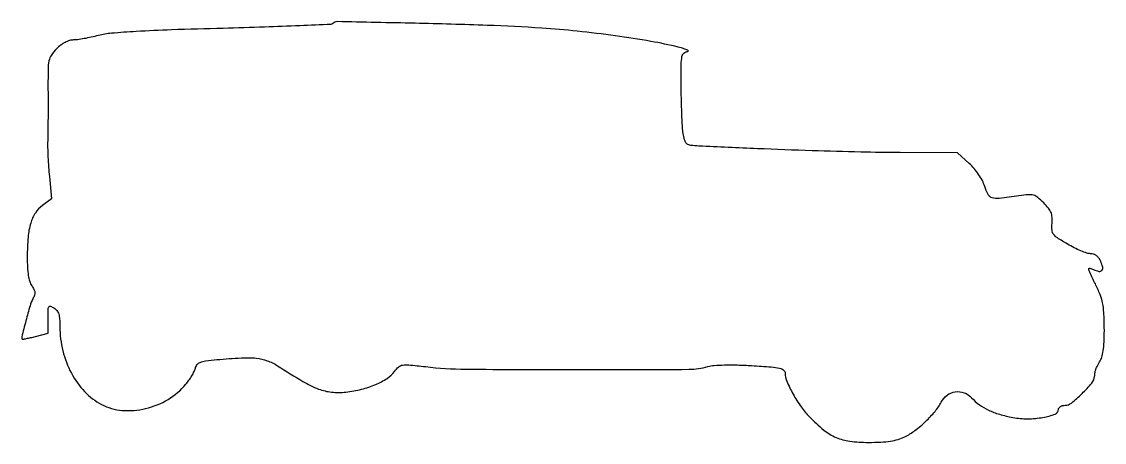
# Model space of a CAD drawing. Extents: x 0 to 364, y 1 to 142.
import ezdxf

# ---------------------------------------------------------------- set-up
doc = ezdxf.new("R2010")
doc.units = 0

msp = doc.modelspace()

# ---------------------------------------------------------------- linework, layer by layer
msp.add_lwpolyline([(104.842426, 141.556408, -0.195905), (104.199211, 141.25892, -0.000468), (93.734549, 140.783974, -0.00288), (81.890266, 140.325859, -0.001776), (67.951778, 139.916692, 0.001992), (50.548315, 139.398299, 0.005987), (38.675944, 138.854928, 0.007489), (30.372844, 138.250326, 0.041495), (25.965008, 137.490933, -0.010021), (23.565412, 136.920196, -0.009636), (21.113452, 136.437961, -0.009605), (18.936724, 136.096248, -0.03414), (17.528732, 136, 0.075773), (16.226354, 135.80149, 0.045043), (14.773231, 135.199862, 0.040809), (13.290055, 134.261417, 0.034936), (11.894575, 133.048421, 0.046736), (10.135467, 130.925678, 0.101552), (9.322271, 128.981625, 0.045922), (9.020911, 126.037127, 0.003764), (9.000137, 118.298421, -0.001428), (9.009765, 113.451369, -0.001464), (8.991507, 108.643911, -0.001417), (8.951623, 104.471762, -0.006162), (8.890517, 102, 0.015599), (8.877412, 99.758004, 0.005858), (8.993828, 96.61875, 0.005797), (9.200419, 93.201256, 0.007011), (9.476387, 90), (10.229017, 82.5), (7.163183, 80.256049, 0.089857), (4.752061, 77.717872, 0.072753), (3.165671, 74.3062, 0.052059), (2.279623, 69.59691, 0.020305), (2.005577, 62.972506, 0.012735), (2.092569, 59.455314, 0.026663), (2.375299, 56.733651, 0.03444), (2.84934, 54.6689, 0.079286), (3.544505, 53.239923, -0.036925), (4.271526, 52.019323, -0.095317), (4.547184, 51.036015, -0.100298), (4.431786, 50.051385, -0.043728), (3.912058, 48.835679, 0.05135), (2.950582, 46.488538, 0.007297), (1.551155, 41.462975, 0.002625), (0.155998, 36.038408, 0.26385), (0.357354, 35.309312, 0.245959), (0.542055, 35.251559, 0.003353), (1.742636, 35.47747, 0.008557), (3.150575, 35.777286, 0.005413), (4.782269, 36.172703), (9, 37.243277), (9, 42.130112, -0.006321), (9.038922, 45.209017, -0.119918), (9.288418, 46.132101, -0.37001), (9.833597, 46.336899, -0.052251), (11, 45.767927, -0.086967), (11.981442, 44.886529, -0.090089), (12.590043, 43.734057, -0.059177), (12.908692, 42.058681, -0.017435), (13, 39.440954, 0.060014), (13.979043, 31.313594, 0.063018), (16.858097, 23.793618, 0.066537), (21.333873, 17.582013, 0.082742), (27, 13.288671, 0.101089), (33.96168, 11.273066, 0.078748), (41.834647, 11.879234, 0.076106), (49.382213, 14.945876, 0.083553), (55.394895, 20.057459, 0.022227), (56.434505, 21.410731, 0.019262), (57.403644, 22.915776, 0.019701), (58.175463, 24.348348, 0.052266), (58.574137, 25.439363, -0.104), (59.17805, 26.679534, -0.132767), (60.18893, 27.442267, -0.062782), (62.022924, 27.924265, -0.009357), (65.823845, 28.355182, -0.009562), (74.061702, 28.974613, -0.039342), (79.060123, 28.861048, -0.061747), (82.758625, 28.015728, -0.056094), (86.269872, 26.27563, 0.009554), (94.749528, 21.040864, 0.0417), (100.053666, 18.474696, 0.065873), (104.423581, 17.425202, 0.054253), (109.222227, 17.445632, 0.032335), (114.509465, 18.393043, 0.039832), (119.261436, 19.976116, 0.044849), (123.099199, 22.027258, 0.089339), (125.591085, 24.38942, -0.054523), (126.991084, 25.913927, -0.142307), (128.326874, 26.536751, -0.062593), (130.401733, 26.596011, -0.004739), (136, 26.000665, 0.026836), (149.549052, 25.162753, 0.002062), (186.062941, 25.017418, 0.000986), (224.664961, 25.099064, 0.069737), (231.006602, 26.014314, -0.052031), (233.10892, 26.39386, -0.012673), (236.633658, 26.567769, -0.012047), (240.938293, 26.567176, -0.008616), (245.75, 26.367558, -0.003905), (252.367534, 25.926813, -0.037112), (255.171528, 25.50732, -0.115155), (256.504202, 24.860285, -0.226115), (257, 23.82, 0.103194), (257.575315, 21.062147, 0.023786), (259.690421, 16.78106, 0.025463), (262.402683, 12.429459, 0.042413), (265.16012, 9.109165, 0.02766), (270.048039, 4.666969, 0.068437), (274.177611, 2.159502, 0.070824), (278.74356, 0.907511, 0.031302), (285, 0.508884, 0.011548), (289.260562, 0.602841, 0.026464), (292.45506, 0.917097, 0.03425), (295.018136, 1.488765, 0.043336), (297.276531, 2.376531, 0.046854), (300.663555, 4.475564, 0.028068), (304.273608, 7.544531, 0.028185), (307.458155, 10.937253, 0.055094), (309.510456, 14.020219, -0.113146), (311.507926, 16.379304, -0.124832), (314.265182, 17.527217, -0.126252), (317.21186, 17.216511, -0.117258), (319.739113, 15.525553, 0.048271), (322.363211, 13.192937, 0.046235), (325.422549, 11.368261, 0.040706), (329.111068, 9.962946, 0.024969), (333.640393, 8.889414, 0.047077), (338.610465, 8.44735, 0.042347), (343.759781, 8.91213, 0.043188), (347.888049, 10.014682, 0.315783), (349, 11.599741, -0.153229), (349.168143, 12.135527, -0.098754), (349.641003, 12.590155, -0.080867), (350.349716, 12.896072, -0.061605), (351.190025, 13, 0.171663), (353.324807, 13.755182, 0.023484), (356.911657, 16.945698, 0.024312), (360.182649, 20.469304, 0.151909), (361.125, 22.709975, -0.017917), (361.319435, 24.169645, -0.044607), (361.593368, 25.210225, -0.036781), (362.078583, 26.296487, -0.009078), (363.035435, 28, 0.073341), (363.691354, 29.625609, 0.028887), (364.122987, 32.006606, 0.022494), (364.364198, 35.149484, 0.010573), (364.40688, 39.224771, 0.011422), (364.240713, 44.18075, 0.03678), (363.813692, 47.449866, 0.043295), (362.954633, 50.329136, 0.020921), (361.390839, 53.846733, -0.0027), (359.47684, 57.761349, -0.07915), (359.15879, 58.821786, -0.523131), (359.495268, 59.129176, -0.050998), (360.738186, 58.709522, 0.054559), (362.600391, 58.095473, 0.271357), (363.604693, 58.428786, 0.244831), (363.870718, 59.515002, 0.046908), (363.183879, 61.495774, 0.055714), (362.552842, 62.551281, 0.070571), (361.745608, 63.349428, 0.076093), (360.80228, 63.84888, 0.080602), (359.771439, 64.030276, -0.078724), (358.552644, 64.240059, -0.017131), (356.55161, 64.997452, -0.017451), (354.272279, 66.045542, -0.015933), (352, 67.280276, -0.01066), (348.61484, 69.360102, -0.090159), (347.314561, 70.576518, -0.141846), (346.802921, 71.948008, -0.039454), (346.811297, 74.265626, 0.037173), (346.828322, 76.349965, 0.080409), (346.469158, 77.907638, 0.073116), (345.610572, 79.362782, 0.026598), (344.005533, 81.148313, 0.024115), (342.007142, 82.962704, 0.102942), (340.588363, 83.70819, 0.089485), (338.89143, 83.878685, 0.015763), (335.694236, 83.525953, -0.006343), (329.006031, 82.660272, -0.096637), (326.689359, 82.838177, -0.205918), (325.340634, 83.918787, -0.045683), (324.168707, 86.707289, 0.043377), (323.36051, 88.655376, 0.02894), (322.122349, 90.731187, 0.028089), (320.595692, 92.731722, 0.032029), (318.915596, 94.457289), (314.994238, 98), (295.747119, 98.078443, -0.004596), (282.425121, 98.255211, -0.002502), (266.070079, 98.704512, -0.002284), (247.6632, 99.386562, -0.001872), (228, 100.278897, -0.016505), (225.242287, 100.505817, -0.127358), (224.044005, 100.968464, -0.1596), (223.353709, 101.910361, -0.030165), (222.80763, 104, -0.031734), (222.534637, 106.058454, -0.005205), (222.301714, 110.070312, -0.00571), (222.130473, 114.803376, -0.00501), (222.05763, 119.75, -0.002617), (222.061856, 127.728299, -0.04247), (222.304536, 130.397972, -0.170005), (222.977386, 131.59431, -0.169744), (224.25, 132.110579, 0.429502), (224.423331, 132.312101, 0.266731), (224.223438, 132.590714, 0.035507), (222.978044, 133.054005, 0.010317), (221, 133.589802, 0.017985), (211.874047, 135.515144, 0.008326), (199.896982, 137.390374, 0.008163), (187.067347, 138.967701, 0.010256), (175.134081, 139.990415, 0.007433), (156.815607, 140.909226, 0.003244), (132.481478, 141.609314, 0.000408), (106.297805, 142.171276, 0.21334)], format="xyb", close=True)

doc.saveas('drawing.dxf')
